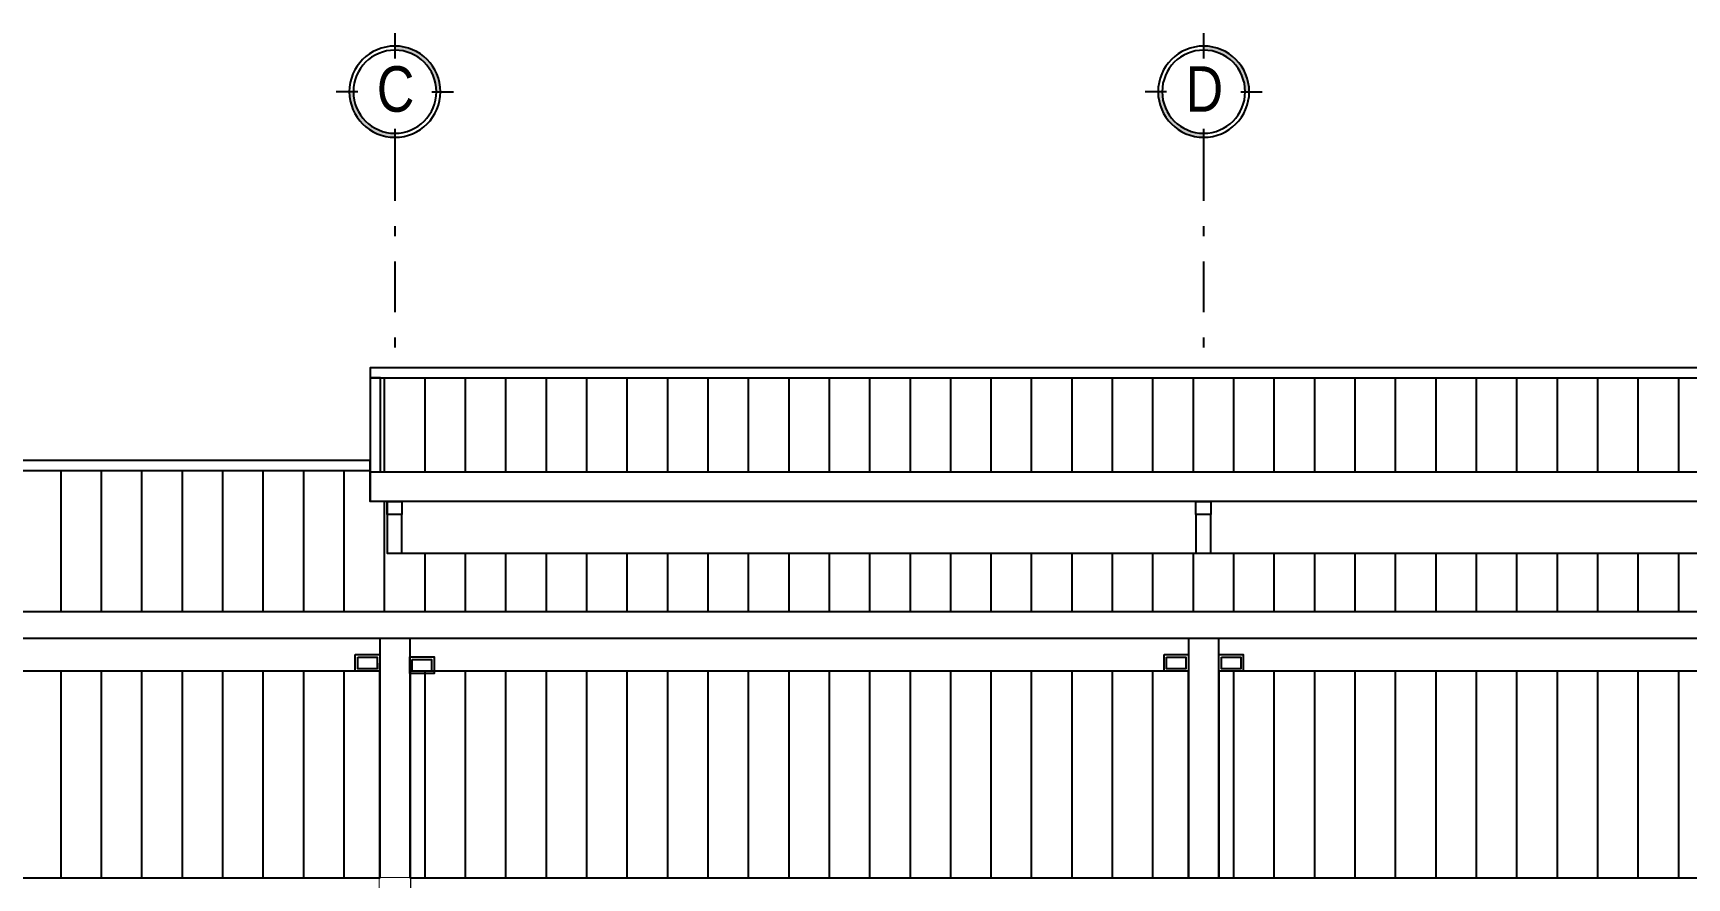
# Model space of a CAD drawing. Extents: x -133 to 84, y -2 to 88.
# Drawn here: x 12.42 to 28.78, y 8.76 to 17.11 of the extents above; entities that cross this region are included whole.
import ezdxf

# ---------------------------------------------------------------- set-up
doc = ezdxf.new("R2010")
doc.units = 0
doc.header["$MEASUREMENT"] = 0
doc.set_wipeout_variables(frame=1)
doc.linetypes.add('RHCG02-4502(DOS ARA)AR-FA-001-08$0$CENTER', pattern=[2, 1.25, -0.25, 0.25, -0.25])
doc.linetypes.add('RHCG02-4502(DOS ARA)AR-FA-001-08$0$DASHDOT', pattern=[1, 0.5, -0.25, 0, -0.25])
for name, color, linetype in [('luminarias', 3, 'Continuous'), ('RHCG02-4502(DOS ARA)AR-FA-001-08$0$03', 3, 'Continuous'), ('RHCG02-4502(DOS ARA)AR-FA-001-08$0$arq-columnas wp', 1, 'Continuous'), ('RHCG02-4502(DOS ARA)AR-FA-001-08$0$arq-ejes-circulo', 1, 'Continuous'), ('RHCG02-4502(DOS ARA)AR-FA-001-08$0$arq-ejes-principales', 1, 'RHCG02-4502(DOS ARA)AR-FA-001-08$0$DASHDOT'), ('RHCG02-4502(DOS ARA)AR-FA-001-08$0$arq-fachada', 252, 'Continuous'), ('RHCG02-4502(DOS ARA)AR-FA-001-08$0$arq-text-ejes', 2, 'Continuous'), ('RHCG02-4502(DOS ARA)AR-FA-001-08$0$Diseño cubiertas', 2, 'Continuous')]:
    doc.layers.add(name, color=color, linetype=linetype)
doc.styles.add('RHCG02-4502(DOS ARA)AR-FA-001-08$0$dape 2', font='ARIALN.TTF', dxfattribs={"height": 0.15})
pattern_1 = [(90, (-1609.30163, 935.8342), (-0.4, 2e-17), [])]

# ---------------------------------------------------------------- blocks, each defined once
blk = doc.blocks.new('*U18')
at = {"linetype": 'Continuous'}
h = blk.add_hatch(color=251, dxfattribs=at)
h.paths.add_polyline_path([(0.1643, 0.326), (0.1803, 0.326, -0.414214), (0, 0.1457), (0, 0.1617, 0.414214)])
h.paths.add_polyline_path([(-0.1643, 0.326), (-0.1803, 0.326, -0.414214), (0, 0.5063), (0, 0.4903, 0.414214)])
for p, q in [((0, 0.5577), (0, 0.4724)), ((0, 0.5432), (0, 0.4579)), ((-0.1464, 0.326), (-0.2317, 0.326)), ((0.1464, 0.326), (0.2317, 0.326)), ((0, 0.1796), (0, 0.0943))]:
    blk.add_line(p, q, dxfattribs=at)
at = {"linetype": 'RHCG02-4502(DOS ARA)AR-FA-001-08$0$CENTER', "ltscale": 0.7}
blk.add_line((0, 0.1457), (0, 0.1457), dxfattribs=at)
at = {"linetype": 'Continuous'}
for radius in [0.1803, 0.1643]:
    blk.add_circle((0, 0.326), radius, dxfattribs=at)

msp = doc.modelspace()

# ---------------------------------------------------------------- hatches: boundary and pattern name
at = {"layer": 'RHCG02-4502(DOS ARA)AR-FA-001-08$0$arq-fachada'}
h = msp.add_hatch(dxfattribs=at)
h.set_pattern_fill('_USER', color=251, scale=0.4, angle=90, style=0, pattern_type=0)
h.set_pattern_definition(pattern_1)
h.paths.add_polyline_path([(40.15, 13.7), (15.857, 13.7), (15.857, 12.77), (40.15, 12.77)])
h = msp.add_hatch(dxfattribs=at)
h.set_pattern_fill('_USER', color=1, scale=0.4, angle=90, style=0, pattern_type=0)
h.set_pattern_definition(pattern_1)
h.paths.add_polyline_path([(32, 11.968), (31.923, 11.968), (15.923, 11.968), (15.923, 12.349), (15.923, 12.477), (15.757, 12.477), (15.757, 12.77), (15.757, 12.783), (0, 12.783), (0, 11.392), (32, 11.392)])

# ---------------------------------------------------------------- linework, layer by layer
at = {"layer": 'luminarias', "color": 6}
for points in [[(15.608, 10.965), (15.85, 10.965), (15.849, 10.8), (15.608, 10.8)], [(23.608, 10.965), (23.85, 10.965), (23.849, 10.8), (23.608, 10.8)], [(24.15, 10.965), (24.392, 10.965), (24.391, 10.8), (24.15, 10.8)], [(15.633, 10.94), (15.825, 10.94), (15.824, 10.825), (15.633, 10.825)], [(16.147, 10.942), (16.389, 10.942), (16.388, 10.777), (16.147, 10.777)], [(16.172, 10.917), (16.364, 10.917), (16.363, 10.802), (16.172, 10.802)], [(23.633, 10.94), (23.825, 10.94), (23.824, 10.825), (23.633, 10.825)], [(24.175, 10.94), (24.366, 10.94), (24.366, 10.825), (24.175, 10.825)]]:
    msp.add_lwpolyline(points, close=True, dxfattribs=at)
at = {"layer": 'RHCG02-4502(DOS ARA)AR-FA-001-08$0$03'}
msp.add_line((15.849, 10.802), (8.149, 10.802), dxfattribs=at)
at = {"layer": 'RHCG02-4502(DOS ARA)AR-FA-001-08$0$arq-columnas wp', "color": 1}
msp.add_lwpolyline([(16.35, 0), (15.65, 0), (15.65, 5.75), (15.85, 5.75), (15.85, 8.757), (16.15, 8.757), (16.15, 5.75), (16.35, 5.75)], close=True, dxfattribs=at)
at = {"layer": 'RHCG02-4502(DOS ARA)AR-FA-001-08$0$arq-ejes-principales'}
for p, q in [((16, 15.95), (16, 13.8)), ((24, 15.95), (24, 13.8))]:
    msp.add_line(p, q, dxfattribs=at)
at = {"layer": 'RHCG02-4502(DOS ARA)AR-FA-001-08$0$arq-fachada', "color": 1}
for points in [[(40.25, 13.8), (15.757, 13.8), (15.757, 13.7), (40.25, 13.7)], [(15.857, 13.7), (15.757, 13.7), (15.757, 12.77), (15.857, 12.77)], [(15.757, 12.883), (-0.275, 12.883), (-0.275, 12.783), (15.757, 12.783)], [(15.757, 12.77), (40.25, 12.77), (40.25, 12.477), (15.757, 12.477)], [(40.07, 12.477), (15.923, 12.477), (15.923, 11.968), (40.07, 11.968)], [(15.923, 11.968), (16.07, 11.968), (16.07, 12.349), (15.923, 12.349)], [(23.923, 11.968), (24.07, 11.968), (24.07, 12.349), (23.923, 12.349)], [(16.15, 11.123), (15.85, 11.123), (15.85, 8.758), (16.15, 8.758)], [(24.15, 11.123), (23.85, 11.123), (23.85, 8.758), (24.15, 8.758)], [(31.85, 10.802), (24.15, 10.802), (24.15, 8.757), (31.85, 8.757)]]:
    msp.add_lwpolyline(points, close=True, dxfattribs=at)
at = {"layer": 'RHCG02-4502(DOS ARA)AR-FA-001-08$0$arq-fachada', "color": 3}
for points in [[(15.923, 12.477), (16.07, 12.477), (16.07, 12.349), (15.923, 12.349)], [(23.923, 12.477), (24.07, 12.477), (24.07, 12.349), (23.923, 12.349)]]:
    msp.add_lwpolyline(points, close=True, dxfattribs=at)
at = {"layer": 'RHCG02-4502(DOS ARA)AR-FA-001-08$0$arq-fachada', "color": 4}
msp.add_lwpolyline([(-0.275, 11.392), (56.275, 11.392), (56.275, 11.123), (-0.275, 11.123)], close=True, dxfattribs=at)
at = {"layer": 'RHCG02-4502(DOS ARA)AR-FA-001-08$0$arq-fachada', "color": 6}
msp.add_lwpolyline([(-0.075, 8.757), (56.075, 8.757), (56.075, 8.336), (-0.075, 8.336)], close=True, dxfattribs=at)
at = {"layer": 'RHCG02-4502(DOS ARA)AR-FA-001-08$0$Diseño cubiertas', "color": 3}
msp.add_line((15.757, 12.77), (15.757, 12.477), dxfattribs=at)

# ---------------------------------------------------------------- block references
at = {"layer": 'RHCG02-4502(DOS ARA)AR-FA-001-08$0$arq-ejes-circulo', "xscale": -2.5, "yscale": 2.5, "zscale": 2.5}
for p in [(16, 15.714), (24, 15.714)]:
    msp.add_blockref('*U18', p, dxfattribs=at)

# ---------------------------------------------------------------- texts
at = {"layer": 'RHCG02-4502(DOS ARA)AR-FA-001-08$0$arq-text-ejes', "char_height": 0.45, "width": 0.35301, "attachment_point": 1, "style": 'RHCG02-4502(DOS ARA)AR-FA-001-08$0$dape 2'}
for s, insert in [('C', (15.821, 16.781)), ('D', (23.821, 16.781))]:
    msp.add_mtext(s, dxfattribs=dict(at, insert=insert))

# ---------------------------------------------------------------- next in the draw order: wipeouts: each hides what was drawn before it
at = {"color": 1}
msp.add_wipeout([(16.35, 0), (15.65, 0), (15.65, 5.75), (15.85, 5.75), (15.85, 8.757), (16.15, 8.757), (16.15, 5.75), (16.35, 5.75)], dxfattribs=at).dxf.layer = 'RHCG02-4502(DOS ARA)AR-FA-001-08$0$arq-columnas wp'

# ---------------------------------------------------------------- next in the draw order: hatches: boundary and pattern name
at = {"layer": 'RHCG02-4502(DOS ARA)AR-FA-001-08$0$arq-fachada'}
h = msp.add_hatch(dxfattribs=at)
h.set_pattern_fill('_USER', color=1, scale=0.4, angle=90, style=0, pattern_type=0)
h.set_pattern_definition(pattern_1)
h.paths.add_polyline_path([(7.85, 10.802), (0.15, 10.802), (0.15, 8.757), (7.85, 8.757)])
h.paths.add_polyline_path([(15.85, 10.802), (8.15, 10.802), (8.15, 8.757), (15.85, 8.757)])
h.paths.add_polyline_path([(23.85, 10.802), (16.15, 10.802), (16.15, 8.757), (23.85, 8.757)])
h.paths.add_polyline_path([(31.85, 10.802), (24.15, 10.802), (24.15, 8.757), (31.85, 8.757)])
h.paths.add_polyline_path([(39.85, 10.802), (32.15, 10.802), (32.15, 8.757), (39.85, 8.757)])
h.paths.add_polyline_path([(47.85, 10.802), (40.15, 10.802), (40.15, 8.757), (47.85, 8.757)])
h.paths.add_polyline_path([(55.85, 10.802), (48.15, 10.802), (48.15, 8.757), (55.85, 8.757)])

# ---------------------------------------------------------------- next in the draw order: linework, layer by layer
at = {"layer": 'RHCG02-4502(DOS ARA)AR-FA-001-08$0$arq-fachada', "color": 1}
for points in [[(15.85, 10.802), (8.15, 10.802), (8.15, 8.757), (15.85, 8.757)], [(23.85, 10.802), (16.15, 10.802), (16.15, 8.757), (23.85, 8.757)]]:
    msp.add_lwpolyline(points, close=True, dxfattribs=at)

doc.saveas('drawing.dxf')
